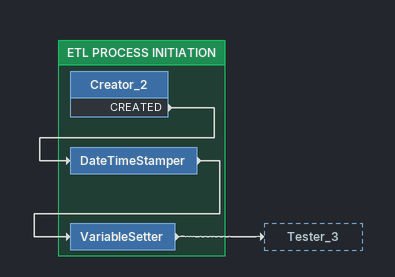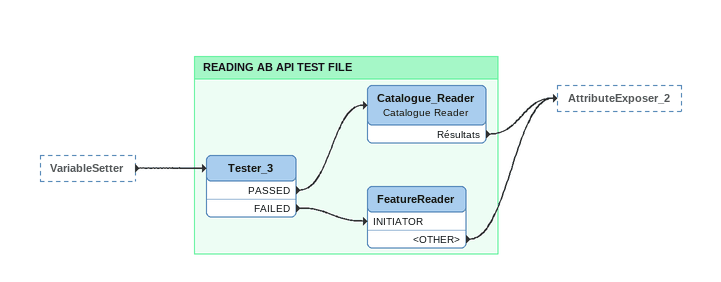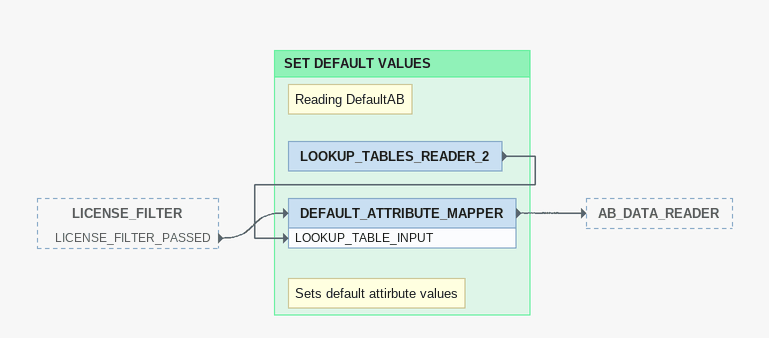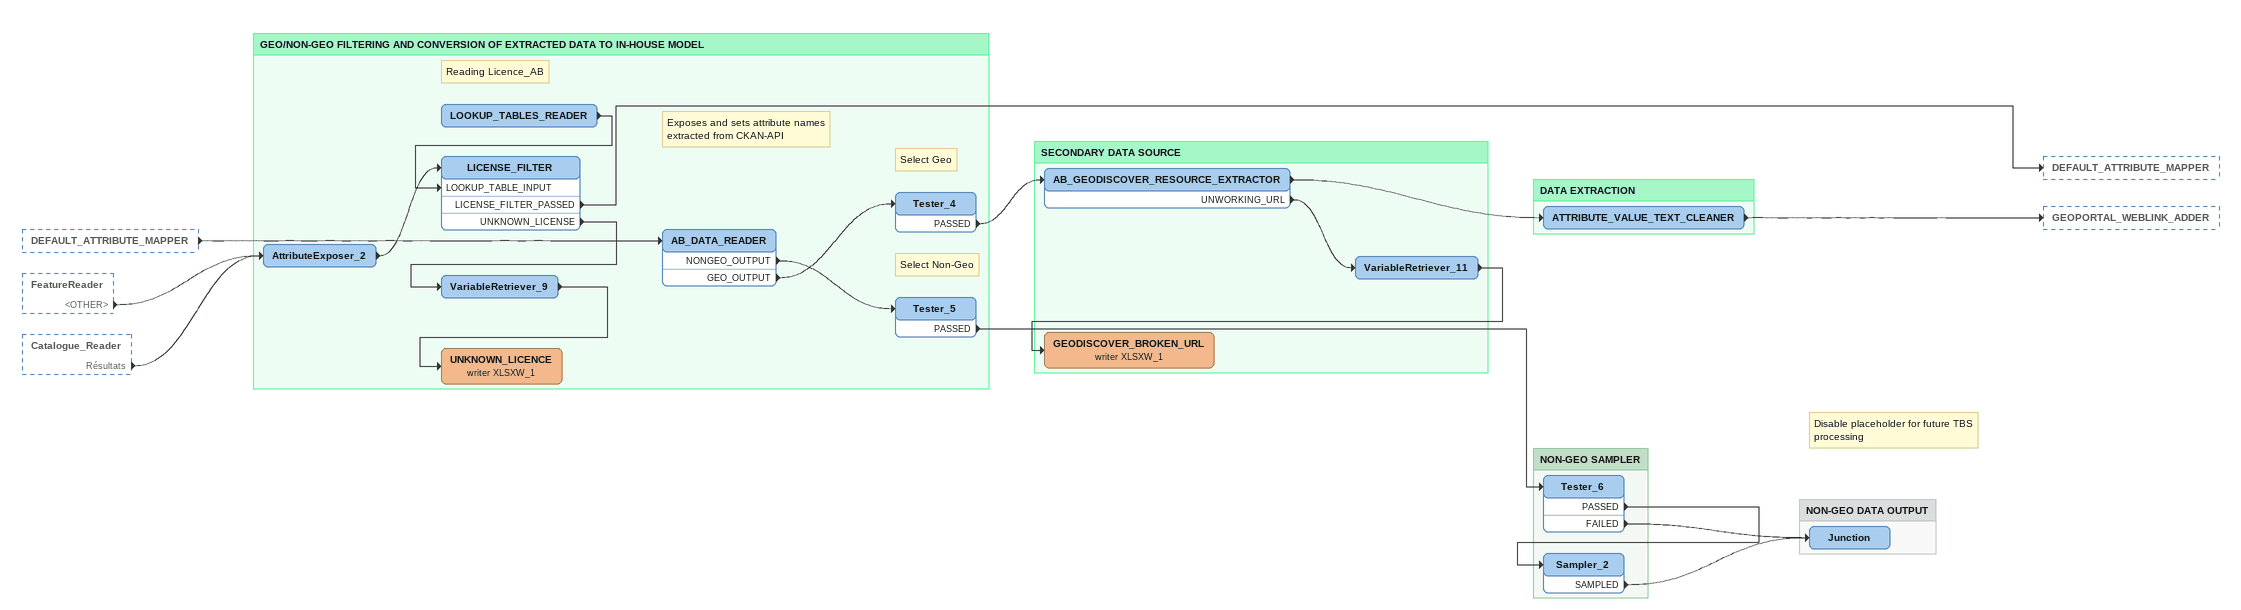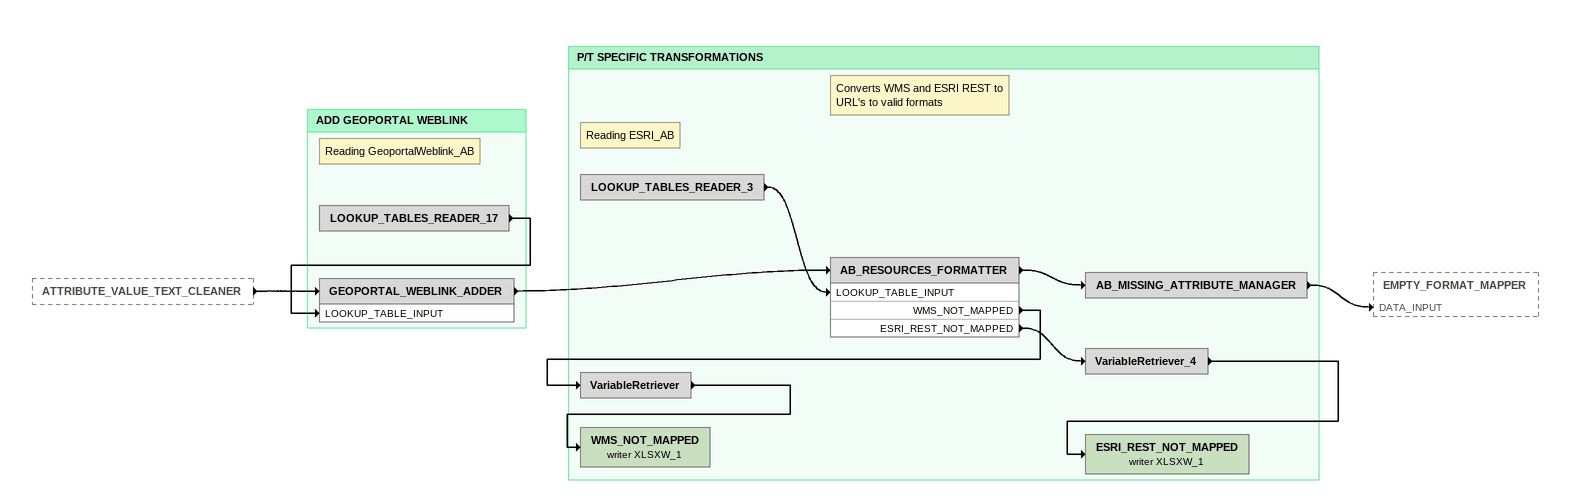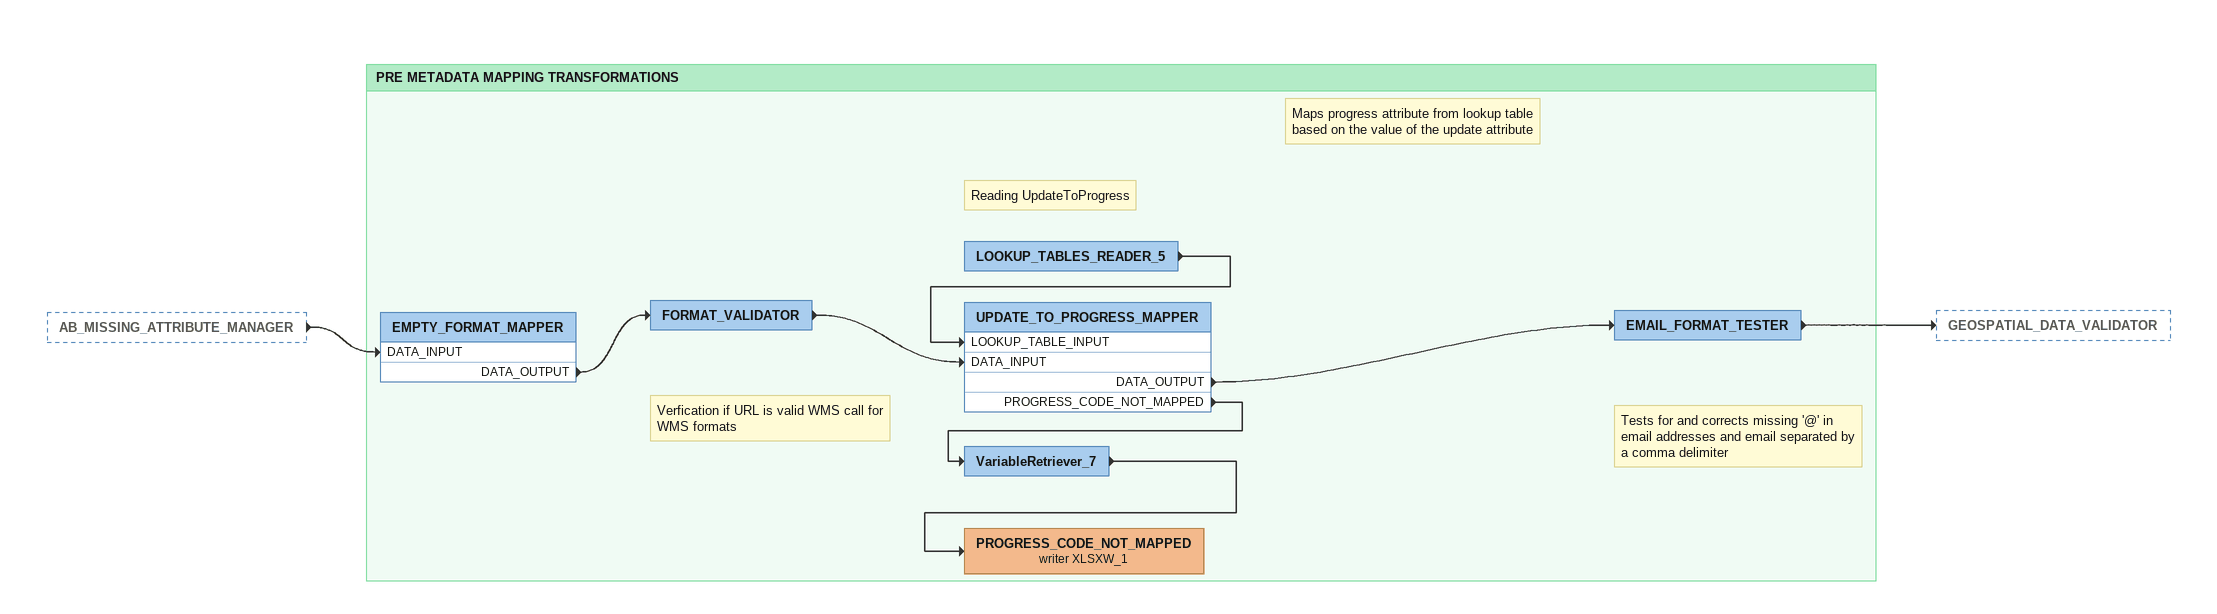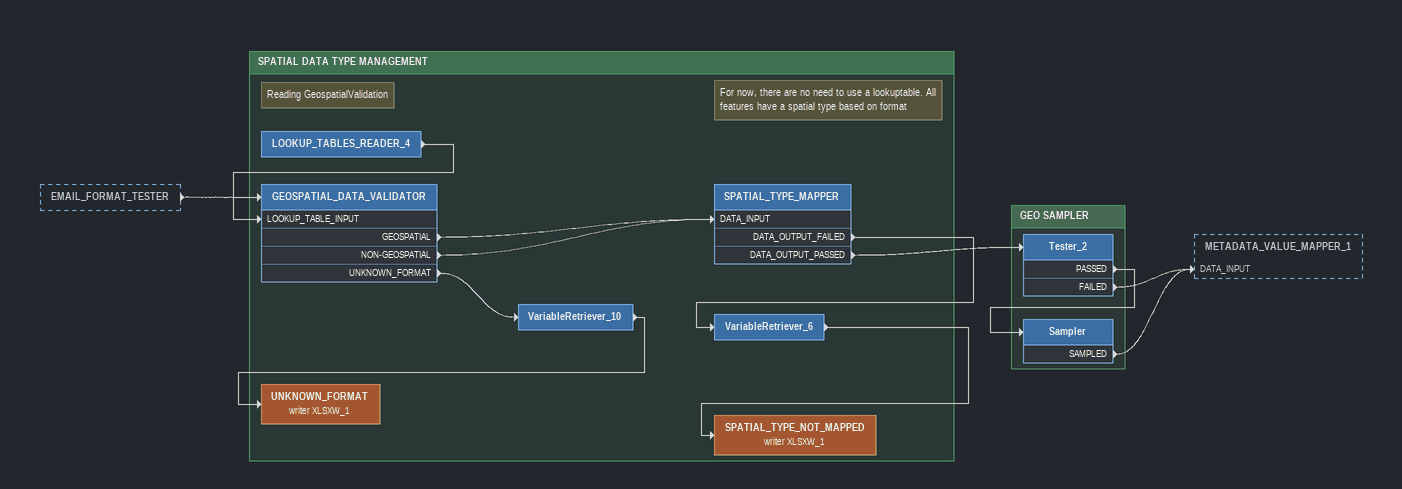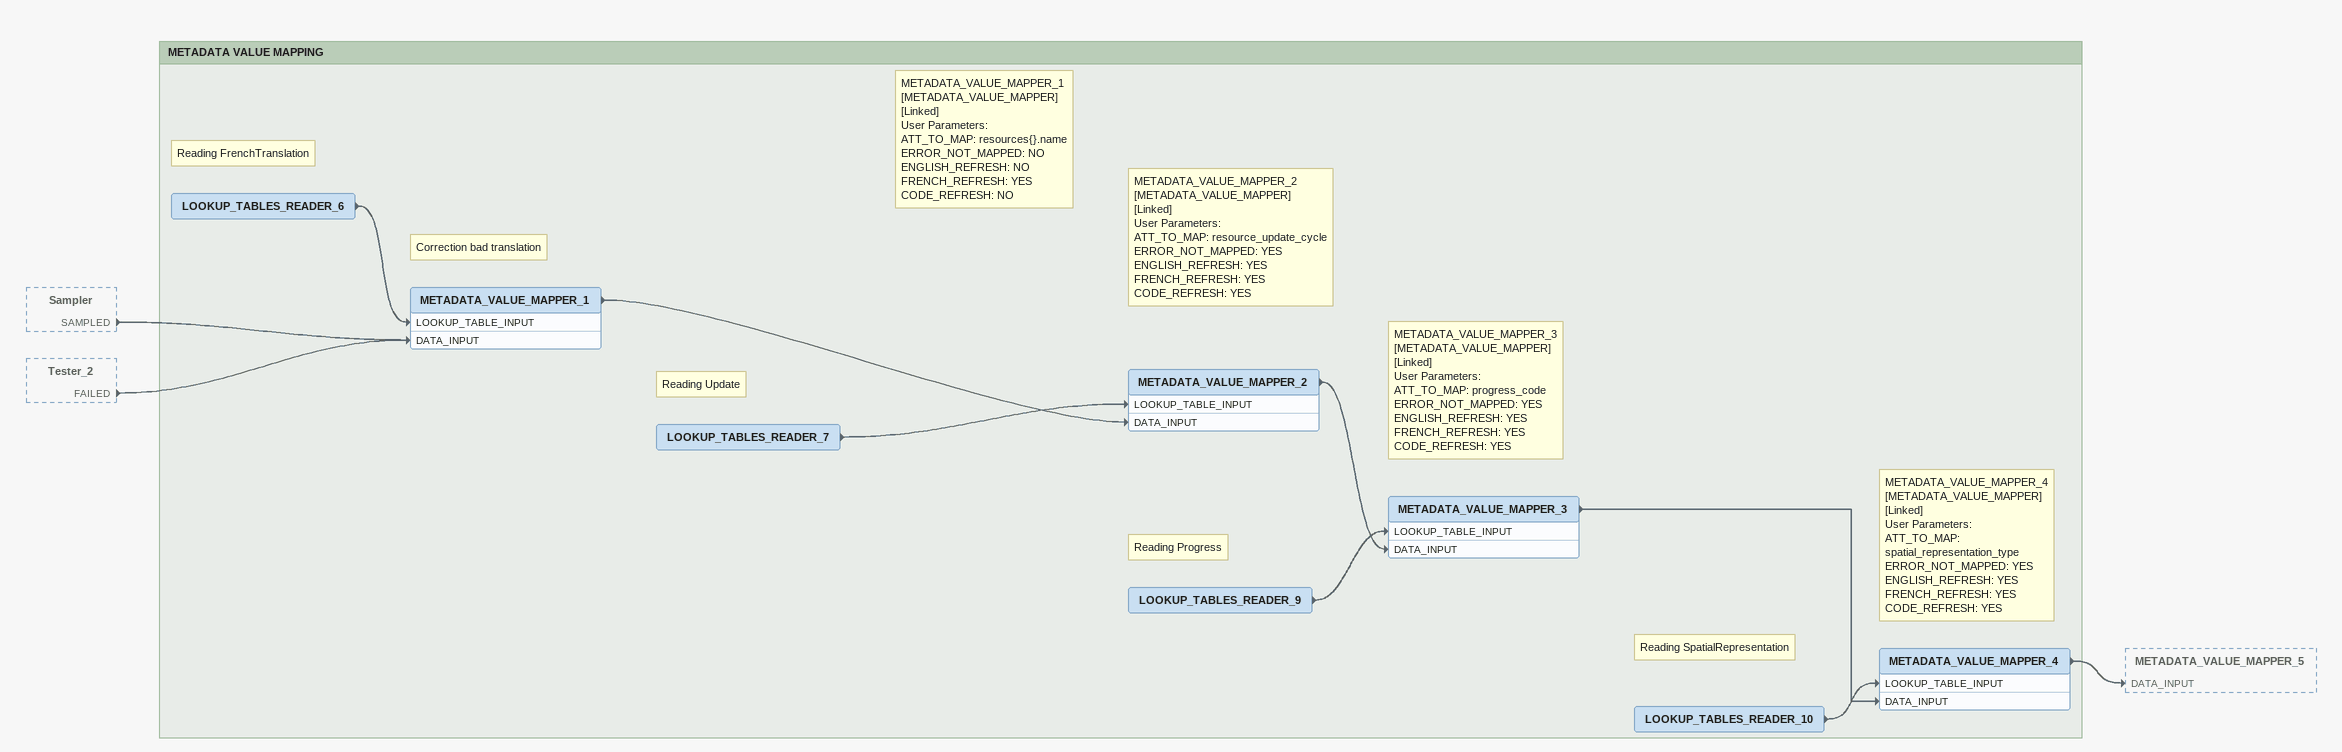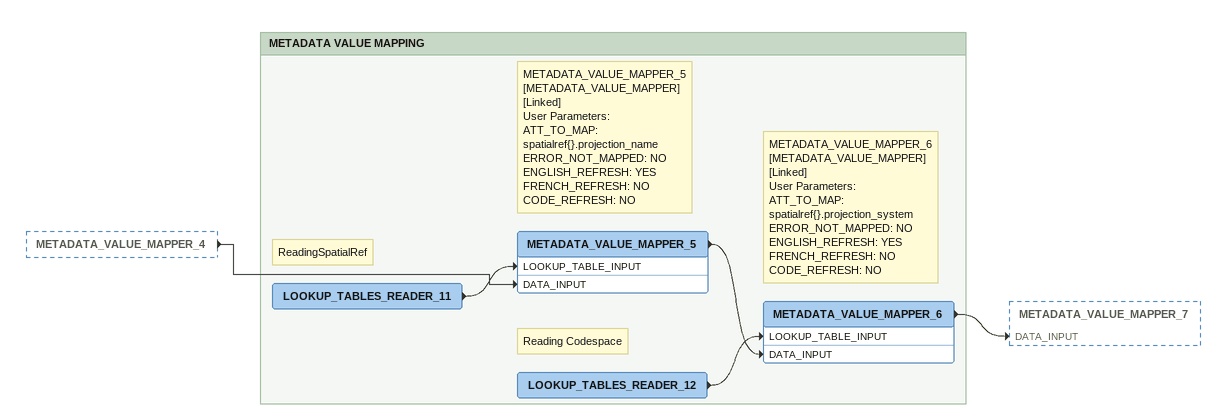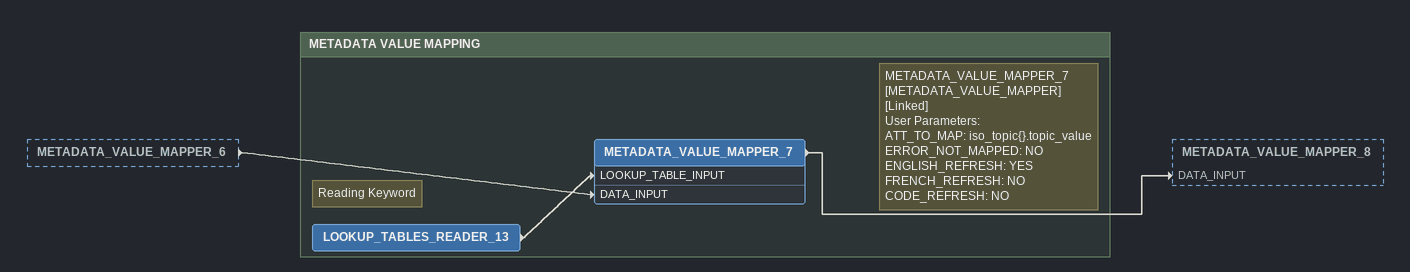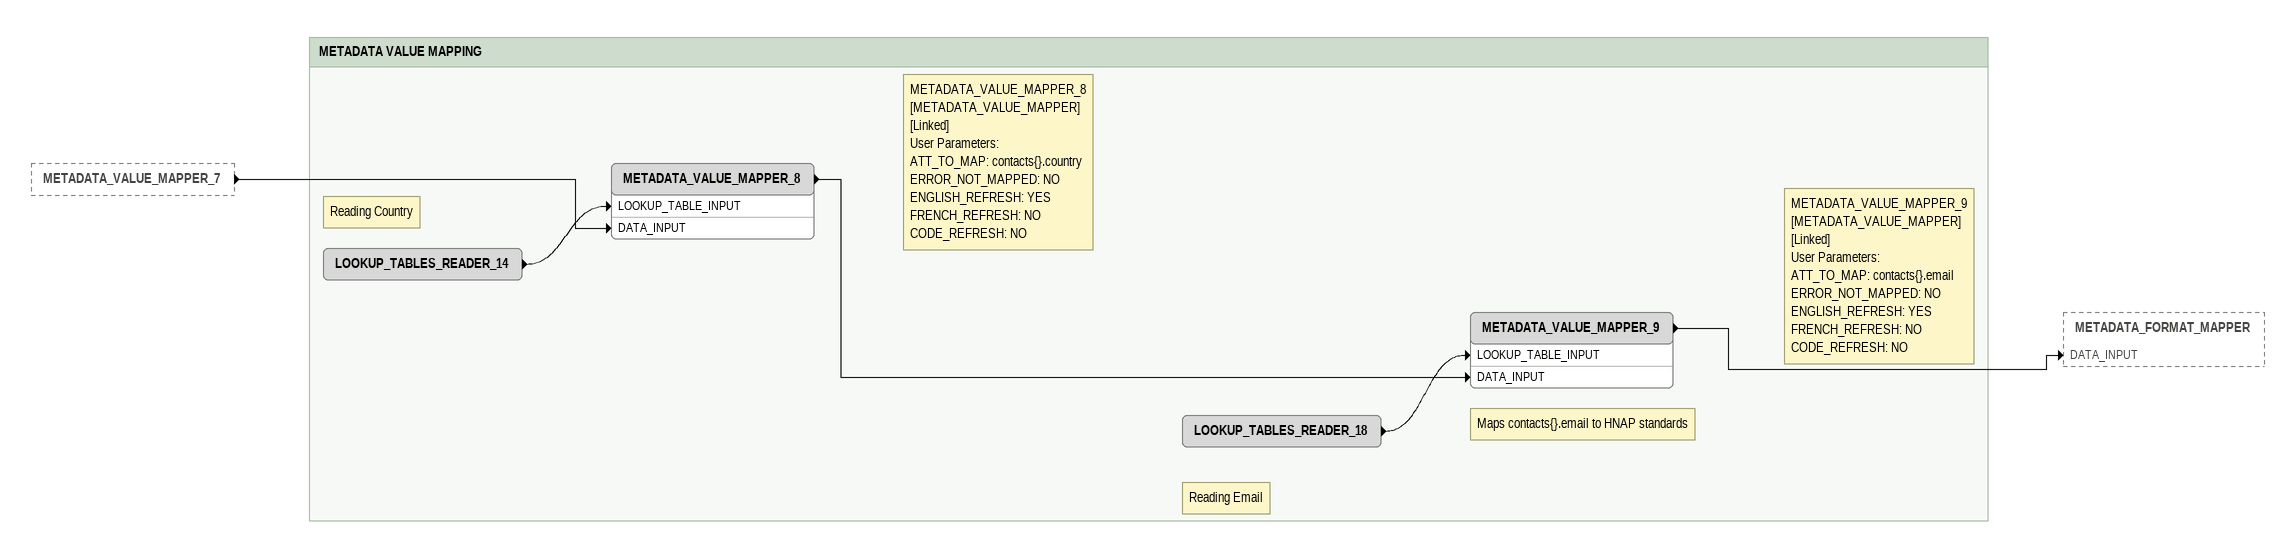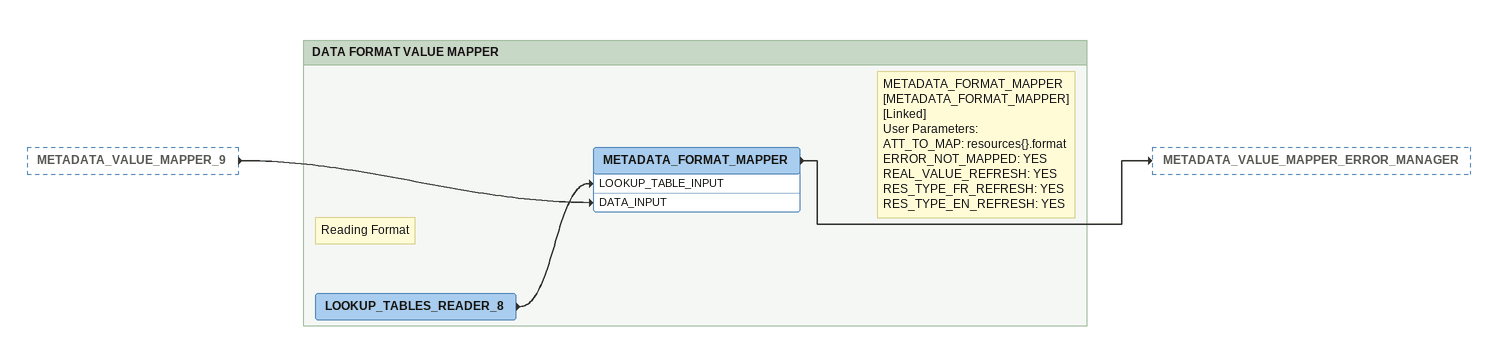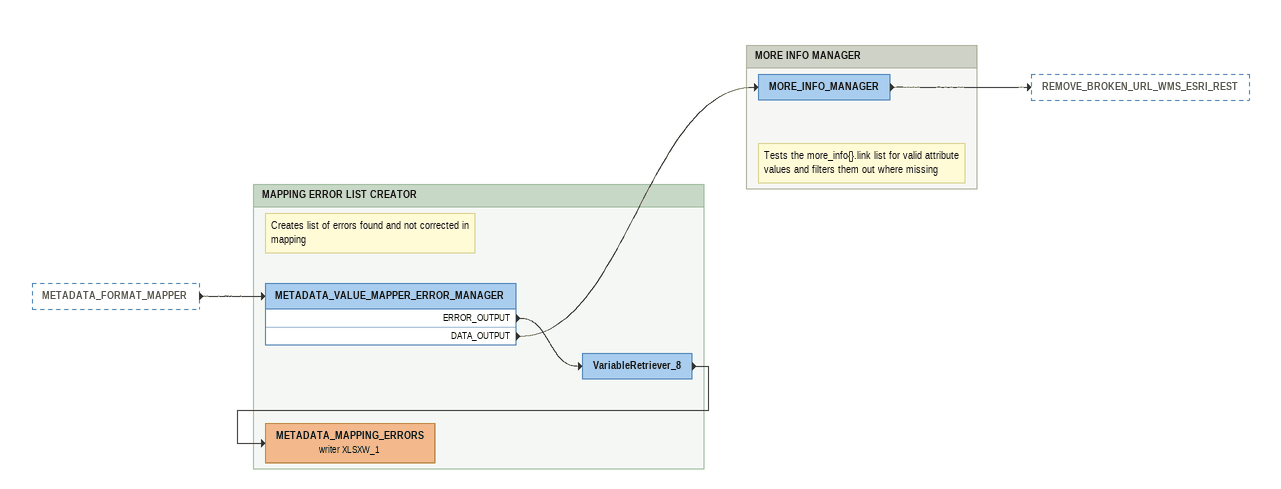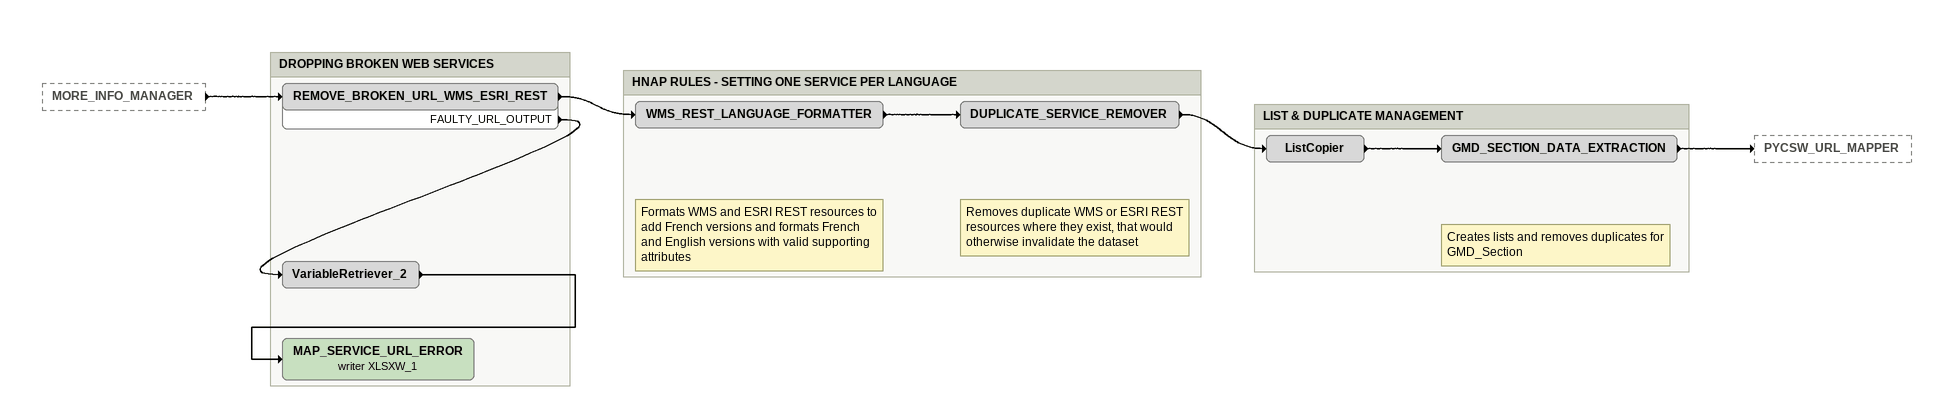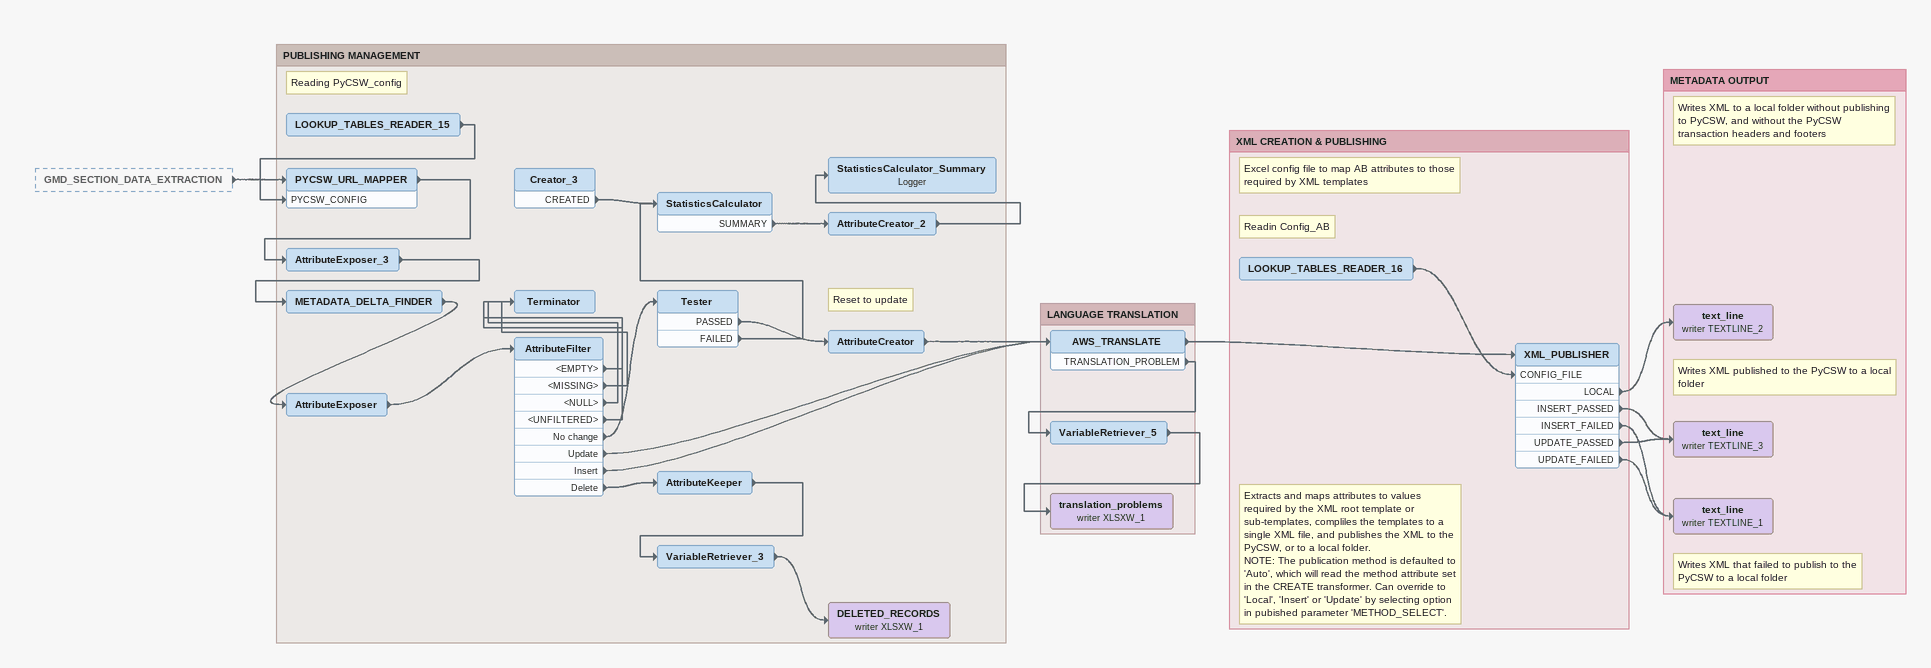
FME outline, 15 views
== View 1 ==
Bookmark: ETL PROCESS INITIATION
Creator_2
    CREATED -> DateTimeStamper
DateTimeStamper
    -> VariableSetter
VariableSetter
    -> Tester_3

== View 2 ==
VariableSetter [outside]
    -> Tester_3

Bookmark: READING AB API TEST FILE
Tester_3
    PASSED -> Catalogue_Reader
    FAILED -> FeatureReader [INITIATOR]
Catalogue_Reader: Catalogue Reader
    Résultats -> AttributeExposer_2
FeatureReader
    <OTHER> -> AttributeExposer_2

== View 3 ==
LICENSE_FILTER [outside]
    LICENSE_FILTER_PASSED -> DEFAULT_ATTRIBUTE_MAPPER

Bookmark: SET DEFAULT VALUES
Note: Reading DefaultAB
LOOKUP_TABLES_READER_2
    -> DEFAULT_ATTRIBUTE_MAPPER [LOOKUP_TABLE_INPUT]
Note: Sets default attirbute values
DEFAULT_ATTRIBUTE_MAPPER
    -> AB_DATA_READER

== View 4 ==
DEFAULT_ATTRIBUTE_MAPPER [outside]
    -> AB_DATA_READER
FeatureReader [outside]
    <OTHER> -> AttributeExposer_2
Catalogue_Reader [outside]
    Résultats -> AttributeExposer_2
Note: Disable placeholder for future TBS processing

Bookmark: GEO/NON-GEO FILTERING AND CONVERSION OF EXTRACTED DATA TO IN-HOUSE MODEL
AttributeExposer_2
    -> LICENSE_FILTER
Note: Reading Licence_AB
LOOKUP_TABLES_READER
    -> LICENSE_FILTER [LOOKUP_TABLE_INPUT]
LICENSE_FILTER
    LICENSE_FILTER_PASSED -> DEFAULT_ATTRIBUTE_MAPPER
    UNKNOWN_LICENSE -> VariableRetriever_9
VariableRetriever_9
    -> UNKNOWN_LICENCE (writer XLSXW_1)
UNKNOWN_LICENCE (writer XLSXW_1)
Note: Exposes and sets attribute names extracted from CKAN-API
AB_DATA_READER
    NONGEO_OUTPUT -> Tester_5
    GEO_OUTPUT -> Tester_4
Note: Select Geo
Tester_4
    PASSED -> AB_GEODISCOVER_RESOURCE_EXTRACTOR
Note: Select Non-Geo
Tester_5
    PASSED -> Tester_6

Bookmark: SECONDARY DATA SOURCE
AB_GEODISCOVER_RESOURCE_EXTRACTOR
    UNWORKING_URL -> VariableRetriever_11
    -> ATTRIBUTE_VALUE_TEXT_CLEANER
VariableRetriever_11
    -> GEODISCOVER_BROKEN_URL (writer XLSXW_1)
GEODISCOVER_BROKEN_URL (writer XLSXW_1)

Bookmark: DATA EXTRACTION
ATTRIBUTE_VALUE_TEXT_CLEANER
    -> GEOPORTAL_WEBLINK_ADDER

Bookmark: NON-GEO SAMPLER
Tester_6
    PASSED -> Sampler_2
    FAILED -> Junction
Sampler_2
    SAMPLED -> Junction

Bookmark: NON-GEO DATA OUTPUT
Junction

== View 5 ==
ATTRIBUTE_VALUE_TEXT_CLEANER [outside]
    -> GEOPORTAL_WEBLINK_ADDER

Bookmark: ADD GEOPORTAL WEBLINK
Note: Reading GeoportalWeblink_AB
LOOKUP_TABLES_READER_17
    -> GEOPORTAL_WEBLINK_ADDER [LOOKUP_TABLE_INPUT]
GEOPORTAL_WEBLINK_ADDER
    -> AB_RESOURCES_FORMATTER

Bookmark: P/T SPECIFIC TRANSFORMATIONS
Note: Reading ESRI_AB
LOOKUP_TABLES_READER_3
    -> AB_RESOURCES_FORMATTER [LOOKUP_TABLE_INPUT]
Note: Converts WMS and ESRI REST to URL's to valid formats
AB_RESOURCES_FORMATTER
    WMS_NOT_MAPPED -> VariableRetriever
    ESRI_REST_NOT_MAPPED -> VariableRetriever_4
    -> AB_MISSING_ATTRIBUTE_MANAGER
AB_MISSING_ATTRIBUTE_MANAGER
    -> EMPTY_FORMAT_MAPPER [DATA_INPUT]
VariableRetriever_4
    -> ESRI_REST_NOT_MAPPED (writer XLSXW_1)
ESRI_REST_NOT_MAPPED (writer XLSXW_1)
VariableRetriever
    -> WMS_NOT_MAPPED (writer XLSXW_1)
WMS_NOT_MAPPED (writer XLSXW_1)

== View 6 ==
AB_MISSING_ATTRIBUTE_MANAGER [outside]
    -> EMPTY_FORMAT_MAPPER [DATA_INPUT]

Bookmark: PRE METADATA MAPPING TRANSFORMATIONS
EMPTY_FORMAT_MAPPER
    DATA_OUTPUT -> FORMAT_VALIDATOR
Note: Verfication if URL is valid WMS call for WMS formats
FORMAT_VALIDATOR
    -> UPDATE_TO_PROGRESS_MAPPER [DATA_INPUT]
Note: Reading UpdateToProgress
LOOKUP_TABLES_READER_5
    -> UPDATE_TO_PROGRESS_MAPPER [LOOKUP_TABLE_INPUT]
Note: Maps progress attribute from lookup table based on the value of the update attribute
UPDATE_TO_PROGRESS_MAPPER
    DATA_OUTPUT -> EMAIL_FORMAT_TESTER
    PROGRESS_CODE_NOT_MAPPED -> VariableRetriever_7
Note: Tests for and corrects missing '@' in email addresses and email separated by a comma delimiter
EMAIL_FORMAT_TESTER
    -> GEOSPATIAL_DATA_VALIDATOR
VariableRetriever_7
    -> PROGRESS_CODE_NOT_MAPPED (writer XLSXW_1)
PROGRESS_CODE_NOT_MAPPED (writer XLSXW_1)

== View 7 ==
EMAIL_FORMAT_TESTER [outside]
    -> GEOSPATIAL_DATA_VALIDATOR

Bookmark: SPATIAL DATA TYPE MANAGEMENT
Note: Reading GeospatialValidation
LOOKUP_TABLES_READER_4
    -> GEOSPATIAL_DATA_VALIDATOR [LOOKUP_TABLE_INPUT]
GEOSPATIAL_DATA_VALIDATOR
    GEOSPATIAL -> SPATIAL_TYPE_MAPPER [DATA_INPUT]
    NON-GEOSPATIAL -> SPATIAL_TYPE_MAPPER [DATA_INPUT]
    UNKNOWN_FORMAT -> VariableRetriever_10
Note: For now, there are no need to use a lookuptable. All features have a spatial type based on format
SPATIAL_TYPE_MAPPER
    DATA_OUTPUT_FAILED -> VariableRetriever_6
    DATA_OUTPUT_PASSED -> Tester_2
VariableRetriever_6
    -> SPATIAL_TYPE_NOT_MAPPED (writer XLSXW_1)
SPATIAL_TYPE_NOT_MAPPED (writer XLSXW_1)
VariableRetriever_10
    -> UNKNOWN_FORMAT (writer XLSXW_1)
UNKNOWN_FORMAT (writer XLSXW_1)

Bookmark: GEO SAMPLER
Tester_2
    PASSED -> Sampler
    FAILED -> METADATA_VALUE_MAPPER_1 [DATA_INPUT]
Sampler
    SAMPLED -> METADATA_VALUE_MAPPER_1 [DATA_INPUT]

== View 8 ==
Sampler [outside]
    SAMPLED -> METADATA_VALUE_MAPPER_1 [DATA_INPUT]
Tester_2 [outside]
    FAILED -> METADATA_VALUE_MAPPER_1 [DATA_INPUT]

Bookmark: METADATA VALUE MAPPING
Note: Reading FrenchTranslation
LOOKUP_TABLES_READER_6
    -> METADATA_VALUE_MAPPER_1 [LOOKUP_TABLE_INPUT]
Note: Correction bad translation
Note: METADATA_VALUE_MAPPER_1 [METADATA_VALUE_MAPPER] / [Linked] / User Parameters: / ATT_TO_MAP: resources{}.name / ERROR_NOT_MAPPED: NO / ENGLISH_REFRESH: NO / FRENCH_REFRESH: YES / CODE_REFRESH: NO
METADATA_VALUE_MAPPER_1
    -> METADATA_VALUE_MAPPER_2 [DATA_INPUT]
Note: Reading Update
LOOKUP_TABLES_READER_7
    -> METADATA_VALUE_MAPPER_2 [LOOKUP_TABLE_INPUT]
Note: METADATA_VALUE_MAPPER_2 [METADATA_VALUE_MAPPER] / [Linked] / User Parameters: / ATT_TO_MAP: resource_update_cycle / ERROR_NOT_MAPPED: YES / ENGLISH_REFRESH: YES / FRENCH_REFRESH: YES / CODE_REFRESH: YES
METADATA_VALUE_MAPPER_2
    -> METADATA_VALUE_MAPPER_3 [DATA_INPUT]
Note: Reading Progress
LOOKUP_TABLES_READER_9
    -> METADATA_VALUE_MAPPER_3 [LOOKUP_TABLE_INPUT]
Note: METADATA_VALUE_MAPPER_3 [METADATA_VALUE_MAPPER] / [Linked] / User Parameters: / ATT_TO_MAP: progress_code / ERROR_NOT_MAPPED: YES / ENGLISH_REFRESH: YES / FRENCH_REFRESH: YES / CODE_REFRESH: YES
METADATA_VALUE_MAPPER_3
    -> METADATA_VALUE_MAPPER_4 [DATA_INPUT]
Note: Reading SpatialRepresentation
LOOKUP_TABLES_READER_10
    -> METADATA_VALUE_MAPPER_4 [LOOKUP_TABLE_INPUT]
Note: METADATA_VALUE_MAPPER_4 [METADATA_VALUE_MAPPER] / [Linked] / User Parameters: / ATT_TO_MAP: spatial_representation_type / ERROR_NOT_MAPPED: YES / ENGLISH_REFRESH: YES / FRENCH_REFRESH: YES / CODE_REFRESH: YES
METADATA_VALUE_MAPPER_4
    -> METADATA_VALUE_MAPPER_5 [DATA_INPUT]

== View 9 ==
METADATA_VALUE_MAPPER_4 [outside]
    -> METADATA_VALUE_MAPPER_5 [DATA_INPUT]

Bookmark: METADATA VALUE MAPPING
Note: ReadingSpatialRef
LOOKUP_TABLES_READER_11
    -> METADATA_VALUE_MAPPER_5 [LOOKUP_TABLE_INPUT]
Note: METADATA_VALUE_MAPPER_5 [METADATA_VALUE_MAPPER] / [Linked] / User Parameters: / ATT_TO_MAP: spatialref{}.projection_name / ERROR_NOT_MAPPED: NO / ENGLISH_REFRESH: YES / FRENCH_REFRESH: NO / CODE_REFRESH: NO
METADATA_VALUE_MAPPER_5
    -> METADATA_VALUE_MAPPER_6 [DATA_INPUT]
Note: Reading Codespace
LOOKUP_TABLES_READER_12
    -> METADATA_VALUE_MAPPER_6 [LOOKUP_TABLE_INPUT]
Note: METADATA_VALUE_MAPPER_6 [METADATA_VALUE_MAPPER] / [Linked] / User Parameters: / ATT_TO_MAP: spatialref{}.projection_system / ERROR_NOT_MAPPED: NO / ENGLISH_REFRESH: YES / FRENCH_REFRESH: NO / CODE_REFRESH: NO
METADATA_VALUE_MAPPER_6
    -> METADATA_VALUE_MAPPER_7 [DATA_INPUT]

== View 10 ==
METADATA_VALUE_MAPPER_6 [outside]
    -> METADATA_VALUE_MAPPER_7 [DATA_INPUT]

Bookmark: METADATA VALUE MAPPING
Note: Reading Keyword
LOOKUP_TABLES_READER_13
    -> METADATA_VALUE_MAPPER_7 [LOOKUP_TABLE_INPUT]
Note: METADATA_VALUE_MAPPER_7 [METADATA_VALUE_MAPPER] / [Linked] / User Parameters: / ATT_TO_MAP: iso_topic{}.topic_value / ERROR_NOT_MAPPED: NO / ENGLISH_REFRESH: YES / FRENCH_REFRESH: NO / CODE_REFRESH: NO
METADATA_VALUE_MAPPER_7
    -> METADATA_VALUE_MAPPER_8 [DATA_INPUT]

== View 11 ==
METADATA_VALUE_MAPPER_7 [outside]
    -> METADATA_VALUE_MAPPER_8 [DATA_INPUT]

Bookmark: METADATA VALUE MAPPING
Note: Reading Country
LOOKUP_TABLES_READER_14
    -> METADATA_VALUE_MAPPER_8 [LOOKUP_TABLE_INPUT]
Note: METADATA_VALUE_MAPPER_8 [METADATA_VALUE_MAPPER] / [Linked] / User Parameters: / ATT_TO_MAP: contacts{}.country / ERROR_NOT_MAPPED: NO / ENGLISH_REFRESH: YES / FRENCH_REFRESH: NO / CODE_REFRESH: NO
METADATA_VALUE_MAPPER_8
    -> METADATA_VALUE_MAPPER_9 [DATA_INPUT]
Note: Reading Email
LOOKUP_TABLES_READER_18
    -> METADATA_VALUE_MAPPER_9 [LOOKUP_TABLE_INPUT]
Note: Maps contacts{}.email to HNAP standards
Note: METADATA_VALUE_MAPPER_9 [METADATA_VALUE_MAPPER] / [Linked] / User Parameters: / ATT_TO_MAP: contacts{}.email / ERROR_NOT_MAPPED: NO / ENGLISH_REFRESH: YES / FRENCH_REFRESH: NO / CODE_REFRESH: NO
METADATA_VALUE_MAPPER_9
    -> METADATA_FORMAT_MAPPER [DATA_INPUT]

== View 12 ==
METADATA_VALUE_MAPPER_9 [outside]
    -> METADATA_FORMAT_MAPPER [DATA_INPUT]

Bookmark: DATA FORMAT VALUE MAPPER
Note: Reading Format
LOOKUP_TABLES_READER_8
    -> METADATA_FORMAT_MAPPER [LOOKUP_TABLE_INPUT]
Note: METADATA_FORMAT_MAPPER [METADATA_FORMAT_MAPPER] / [Linked] / User Parameters: / ATT_TO_MAP: resources{}.format / ERROR_NOT_MAPPED: YES / REAL_VALUE_REFRESH: YES / RES_TYPE_FR_REFRESH: YES / RES_TYPE_EN_REFRESH: YES
METADATA_FORMAT_MAPPER
    -> METADATA_VALUE_MAPPER_ERROR_MANAGER

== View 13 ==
METADATA_FORMAT_MAPPER [outside]
    -> METADATA_VALUE_MAPPER_ERROR_MANAGER

Bookmark: MAPPING ERROR LIST CREATOR
Note: Creates list of errors found and not corrected in mapping
METADATA_VALUE_MAPPER_ERROR_MANAGER
    ERROR_OUTPUT -> VariableRetriever_8
    DATA_OUTPUT -> MORE_INFO_MANAGER
VariableRetriever_8
    -> METADATA_MAPPING_ERRORS (writer XLSXW_1)
METADATA_MAPPING_ERRORS (writer XLSXW_1)

Bookmark: MORE INFO MANAGER
Note: Tests the more_info{}.link list for valid attribute values and filters them out where missing
MORE_INFO_MANAGER
    -> REMOVE_BROKEN_URL_WMS_ESRI_REST

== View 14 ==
MORE_INFO_MANAGER [outside]
    -> REMOVE_BROKEN_URL_WMS_ESRI_REST

Bookmark: DROPPING BROKEN WEB SERVICES
REMOVE_BROKEN_URL_WMS_ESRI_REST
    -> WMS_REST_LANGUAGE_FORMATTER
    FAULTY_URL_OUTPUT -> VariableRetriever_2
VariableRetriever_2
    -> MAP_SERVICE_URL_ERROR (writer XLSXW_1)
MAP_SERVICE_URL_ERROR (writer XLSXW_1)

Bookmark: HNAP RULES - SETTING ONE SERVICE PER LANGUAGE
Note: Formats WMS and ESRI REST resources to add French versions and formats French and English versions with valid supporting attributes
WMS_REST_LANGUAGE_FORMATTER
    -> DUPLICATE_SERVICE_REMOVER
Note: Removes duplicate WMS or ESRI REST resources where they exist, that would otherwise invalidate the dataset
DUPLICATE_SERVICE_REMOVER
    -> ListCopier

Bookmark: LIST & DUPLICATE MANAGEMENT
ListCopier
    -> GMD_SECTION_DATA_EXTRACTION
Note: Creates lists and removes duplicates for GMD_Section
GMD_SECTION_DATA_EXTRACTION
    -> PYCSW_URL_MAPPER

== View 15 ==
GMD_SECTION_DATA_EXTRACTION [outside]
    -> PYCSW_URL_MAPPER

Bookmark: PUBLISHING MANAGEMENT
Note: Reading PyCSW_config
LOOKUP_TABLES_READER_15
    -> PYCSW_URL_MAPPER [PYCSW_CONFIG]
PYCSW_URL_MAPPER
    -> AttributeExposer_3
AttributeExposer_3
    -> METADATA_DELTA_FINDER
METADATA_DELTA_FINDER
    -> AttributeExposer
AttributeExposer
    -> AttributeFilter
AttributeFilter
    <EMPTY> -> Terminator
    <MISSING> -> Terminator
    <NULL> -> Terminator
    <UNFILTERED> -> Terminator
    No change -> Tester
    Update -> AWS_TRANSLATE
    Insert -> AWS_TRANSLATE
    Delete -> AttributeKeeper
Terminator
Tester
    PASSED -> AttributeCreator
    FAILED -> StatisticsCalculator
Note: Reset to update
AttributeCreator
    -> AWS_TRANSLATE
AttributeKeeper
    -> VariableRetriever_3
VariableRetriever_3
    -> DELETED_RECORDS (writer XLSXW_1)
DELETED_RECORDS (writer XLSXW_1)
Creator_3
    CREATED -> StatisticsCalculator
StatisticsCalculator
    SUMMARY -> AttributeCreator_2
AttributeCreator_2
    -> StatisticsCalculator_Summary
StatisticsCalculator_Summary: Logger

Bookmark: LANGUAGE TRANSLATION
AWS_TRANSLATE
    -> XML_PUBLISHER
    TRANSLATION_PROBLEM -> VariableRetriever_5
VariableRetriever_5
    -> translation_problems (writer XLSXW_1)
translation_problems (writer XLSXW_1)

Bookmark: XML CREATION & PUBLISHING
Note: Readin Config_AB
Note: Excel config file to map AB attributes to those required by XML templates
LOOKUP_TABLES_READER_16
    -> XML_PUBLISHER [CONFIG_FILE]
Note: Extracts and maps attributes to values required by the XML root template or sub-templates, compliles the templates to a single XML file, and publishes the XML to the PyCSW, or to a local folder. / NOTE: The publication method is defaulted to 'Auto', which will read the method attribute set in the CREATE transformer. Can override to 'Local', 'Insert' or 'Update' by selecting option in pubished parameter 'METHOD_SELECT'.
XML_PUBLISHER
    LOCAL -> text_line (writer TEXTLINE_2)
    INSERT_PASSED -> text_line (writer TEXTLINE_3)
    INSERT_FAILED -> text_line (writer TEXTLINE_1)
    UPDATE_PASSED -> text_line (writer TEXTLINE_3)
    UPDATE_FAILED -> text_line (writer TEXTLINE_1)

Bookmark: METADATA OUTPUT
Note: Writes XML to a local folder without publishing to PyCSW, and without the PyCSW transaction headers and footers
text_line (writer TEXTLINE_2)
Note: Writes XML published to the PyCSW to a local folder
text_line (writer TEXTLINE_3)
Note: Writes XML that failed to publish to the PyCSW to a local folder
text_line (writer TEXTLINE_1)
